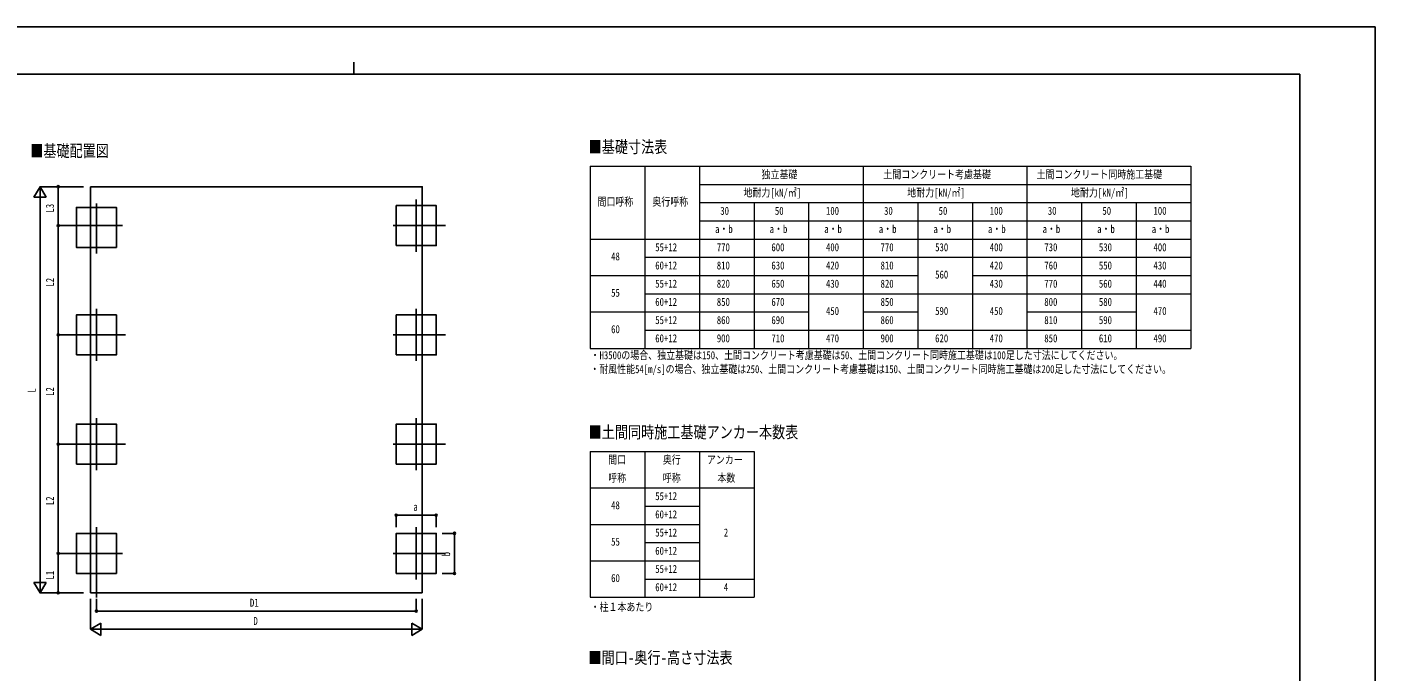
# Model space of a CAD drawing. Units: millimetres, scale not verified. Extents: x -16820 to 16820, y -11880 to 11880.
# Drawn here: x -5408 to 16820, y 1270 to 11880 of the extents above; entities that cross this region are included whole.
import ezdxf
from ezdxf.enums import TextEntityAlignment as Align

# ---------------------------------------------------------------- set-up
doc = ezdxf.new("R2010")
doc.units = ezdxf.units.MM
doc.header["$LTSCALE"] = 50
doc.layers.add('0-1_TABLE1', color=7, linetype='Continuous', lineweight=18)
for name, color, linetype in [('0-2_USER1', 3, 'Continuous'), ('0-4_YKK_12', 2, 'Continuous'), ('0-6_YKK_A1', 4, 'Continuous'), ('0-7_YKK_D', 6, 'Continuous'), ('0-8_YKK_ZWAK', 7, 'Continuous')]:
    doc.layers.add(name, color=color, linetype=linetype)
doc.styles.add('ＭＳ ゴシック', font='')
doc.styles.get('ＭＳ ゴシック').set_extended_font_data('MS Gothic')

msp = doc.modelspace()

# ---------------------------------------------------------------- linework, layer by layer
at = {"layer": '0-1_TABLE1'}
for p, q in [((3880.08, 9586), (13780.08, 9586)), ((3880.08, 9586), (3880.08, 6586)), ((4780.08, 9586), (4780.08, 6586)), ((8380.08, 9586), (8380.08, 6586)), ((11080.08, 9586), (11080.08, 6586)), ((5680.08, 9286), (13780.08, 9286)), ((5680.08, 8986), (13780.08, 8986)), ((6580.08, 8986), (6580.08, 6586)), ((7480.08, 8986), (7480.08, 6586)), ((9280.08, 8986), (9280.08, 6586)), ((10180.08, 8986), (10180.08, 6586)), ((11980.08, 8986), (11980.08, 6586)), ((12880.08, 8986), (12880.08, 6586)), ((5680.08, 8686), (13780.08, 8686)), ((4780.08, 8086), (13780.08, 8086)), ((3880.08, 7786), (9280.08, 7786)), ((10180.08, 7786), (13780.08, 7786)), ((4780.08, 7486), (13780.08, 7486)), ((3880.08, 7186), (7480.08, 7186)), ((8380.08, 7186), (9280.08, 7186)), ((11080.08, 7186), (12880.08, 7186)), ((4780.08, 6886), (13780.08, 6886)), ((3880.08, 4886), (6580.08, 4886)), ((3880.08, 4886), (3880.08, 2486)), ((4780.08, 4886), (4780.08, 2486)), ((6580.08, 4886), (6580.08, 2486)), ((3880.08, 4286), (6580.08, 4286)), ((4780.08, 3986), (5680.08, 3986)), ((3880.08, 3686), (5680.08, 3686)), ((4780.08, 3386), (5680.08, 3386)), ((3880.08, 3086), (5680.08, 3086))]:
    msp.add_line(p, q, dxfattribs=at)
for points in [[(5680.08, 9586), (5680.08, 8086), (5680.08, 7786), (5680.08, 7486), (5680.08, 7186), (5680.08, 6886), (5680.08, 6586)], [(13780.08, 9586), (13780.08, 8986), (13780.08, 6586)], [(3880.08, 8386), (4780.08, 8386), (5680.08, 8386), (13780.08, 8386)], [(3880.08, 6586), (4780.08, 6586), (13780.08, 6586)], [(5680.08, 4886), (5680.08, 2786), (5680.08, 2486)], [(4780.08, 2786), (5680.08, 2786), (6580.08, 2786)], [(3880.08, 2486), (4780.08, 2486), (5680.08, 2486), (6580.08, 2486)]]:
    msp.add_lwpolyline(points, dxfattribs=at)
at = {"layer": '0-4_YKK_12'}
for p, q in [((-4261.92, 8973.53), (-4261.92, 8147.89)), ((1011.08, 9037.89), (1011.08, 8177.89)), ((-3831.92, 8607.89), (-4691.92, 8607.89)), ((631.08, 8607.89), (1491.08, 8607.89)), ((-4261.92, 7237.89), (-4261.92, 6377.89)), ((1011.08, 7237.89), (1011.08, 6377.89)), ((-4641.92, 6807.89), (-3781.92, 6807.89)), ((631.08, 6807.89), (1491.08, 6807.89)), ((-4261.92, 5437.89), (-4261.92, 4577.89)), ((1011.08, 5437.89), (1011.08, 4577.89)), ((-4641.92, 5007.89), (-3781.92, 5007.89)), ((631.08, 5007.89), (1491.08, 5007.89)), ((-4261.92, 3637.89), (-4261.92, 2481.63)), ((1011.08, 3637.89), (1011.08, 2777.89)), ((-3831.92, 3207.89), (-4691.92, 3207.89)), ((631.08, 3207.89), (1491.08, 3207.89))]:
    msp.add_line(p, q, dxfattribs=at)
at = {"layer": '0-6_YKK_A1'}
for p, q in [((-4360.42, 9249.33), (-4360.42, 2557.89)), ((-4591.92, 3537.89), (-4591.92, 2877.89)), ((-4360.42, 2557.89), (1109.58, 2557.89))]:
    msp.add_line(p, q, dxfattribs=at)
msp.add_lwpolyline([(-4360.42, 9249.33), (1109.58, 9249.33), (1109.58, 2557.89)], dxfattribs=at)
for points in [[(-3931.92, 8247.89), (-3931.92, 8907.89), (-4591.92, 8907.89), (-4591.92, 8247.89)], [(681.08, 8277.89), (681.08, 8937.89), (1341.08, 8937.89), (1341.08, 8277.89)], [(-4591.92, 6477.89), (-4591.92, 7137.89), (-3931.92, 7137.89), (-3931.92, 6477.89)], [(681.08, 6477.89), (681.08, 7137.89), (1341.08, 7137.89), (1341.08, 6477.89)], [(-4591.92, 4677.89), (-4591.92, 5337.89), (-3931.92, 5337.89), (-3931.92, 4677.89)], [(681.08, 4677.89), (681.08, 5337.89), (1341.08, 5337.89), (1341.08, 4677.89)], [(-3931.92, 2877.89), (-3931.92, 3537.89), (-4591.92, 3537.89), (-4591.92, 2877.89)], [(681.08, 2877.89), (681.08, 3537.89), (1341.08, 3537.89), (1341.08, 2877.89)]]:
    msp.add_lwpolyline(points, close=True, dxfattribs=at)
at = {"layer": '0-7_YKK_D'}
for p, q in [((-5191.92, 9249.33), (-5291.92, 9076.13)), ((-4477.42, 9249.33), (-5192.92, 9249.33)), ((-5191.92, 9249.33), (-5091.92, 9076.13)), ((-5191.92, 9249.33), (-5191.92, 8902.92)), ((-4477.42, 9249.33), (-4892.92, 9249.33)), ((-4891.92, 8607.89), (-4891.92, 9249.33)), ((-5291.92, 9076.13), (-5091.92, 9076.13)), ((-5191.92, 2757.89), (-5191.92, 9049.33)), ((-4692.92, 8607.89), (-4892.92, 8607.89)), ((-4692.92, 8607.89), (-4892.92, 8607.89)), ((-4891.92, 6807.89), (-4891.92, 8607.89)), ((-4642.92, 6807.89), (-4892.92, 6807.89)), ((-4642.92, 6807.89), (-4892.92, 6807.89)), ((-4891.92, 5007.89), (-4891.92, 6807.89)), ((-4642.92, 5007.89), (-4892.92, 5007.89)), ((-4642.92, 5007.89), (-4892.92, 5007.89)), ((-4891.92, 3207.89), (-4891.92, 5007.89)), ((681.08, 3637.89), (681.08, 3838.89)), ((681.08, 3837.89), (1341.08, 3837.89)), ((1341.08, 3637.89), (1341.08, 3838.89)), ((1441.08, 3537.89), (1642.08, 3537.89)), ((1641.08, 2877.89), (1641.08, 3537.89)), ((-4692.92, 3207.89), (-4892.92, 3207.89)), ((-4692.92, 3207.89), (-4892.92, 3207.89)), ((-4891.92, 2557.89), (-4891.92, 3207.89)), ((-5191.92, 2557.89), (-5191.92, 2904.3)), ((-5191.92, 2557.89), (-5291.92, 2731.1)), ((-5091.92, 2731.1), (-5291.92, 2731.1)), ((-5191.92, 2557.89), (-5091.92, 2731.1)), ((1441.08, 2877.89), (1642.08, 2877.89)), ((-4477.42, 2557.89), (-5192.92, 2557.89)), ((-4477.42, 2557.89), (-4892.92, 2557.89)), ((-4360.42, 2457.89), (-4360.42, 1956.89)), ((-4261.92, 2457.89), (-4261.92, 2256.89)), ((1011.08, 2457.89), (1011.08, 2256.89)), ((1109.58, 2457.89), (1109.58, 1956.89)), ((-4261.92, 2257.89), (1011.08, 2257.89)), ((-4360.42, 1957.89), (-4187.22, 2057.89)), ((-4187.22, 1857.89), (-4187.22, 2057.89)), ((1109.58, 1957.89), (936.37, 2057.89)), ((936.37, 2057.89), (936.37, 1857.89)), ((-4360.42, 1957.89), (-4187.22, 1857.89)), ((-4360.42, 1957.89), (-4014.01, 1957.89)), ((909.58, 1957.89), (-4160.42, 1957.89)), ((1109.58, 1957.89), (763.17, 1957.89)), ((1109.58, 1957.89), (936.37, 1857.89))]:
    msp.add_line(p, q, dxfattribs=at)
for centre in [(-4891.92, 9249.33), (-4891.92, 8607.89), (-4891.92, 8607.89), (-4891.92, 6807.89), (-4891.92, 6807.89), (-4891.92, 5007.89), (-4891.92, 5007.89), (681.08, 3837.89), (1341.08, 3837.89), (1641.08, 3537.89), (-4891.92, 3207.89), (-4891.92, 3207.89), (1641.08, 2877.89), (-4891.92, 2557.89), (-4261.92, 2257.89), (1011.08, 2257.89)]:
    msp.add_circle(centre, 17, dxfattribs=at)
at = {"layer": '0-8_YKK_ZWAK'}
for p, q in [((-19.92, 11300), (-19.92, 11100)), ((15580.08, 11100), (-15619.92, 11100)), ((15580.08, 11100), (15580.08, -10100))]:
    msp.add_line(p, q, dxfattribs=at)
msp.add_lwpolyline([(-16820, -11880), (16820, -11880), (16820, 11880), (-16820, 11880)], close=True, dxfattribs=at)

# ---------------------------------------------------------------- texts
at = {"layer": '0-1_TABLE1', "style": 'ＭＳ ゴシック', "width": 0.8}
for s, p in [('独立基礎', (6703.68, 9346)), ('土間コンクリート考慮基礎', (8712.48, 9346)), ('土間コンクリート同時施工基礎', (11239.68, 9346)), ('地耐力[kN/㎡]', (6406.08, 9046)), ('地耐力[kN/㎡]', (9106.08, 9046)), ('地耐力[kN/㎡]', (11806.08, 9046)), ('間口呼称', (3998.88, 8896)), ('奥行呼称', (4903.68, 8896)), ('30', (6024.48, 8746)), ('50', (6924.48, 8746)), ('100', (7766.88, 8746)), ('30', (8724.48, 8746)), ('50', (9624.48, 8746)), ('100', (10466.88, 8746)), ('30', (11424.48, 8746)), ('50', (12324.48, 8746)), ('100', (13166.88, 8746)), ('a・b', (5938.08, 8446)), ('a・b', (6838.08, 8446)), ('a・b', (7738.08, 8446)), ('a・b', (8638.08, 8446)), ('a・b', (9538.08, 8446)), ('a・b', (10438.08, 8446)), ('a・b', (11338.08, 8446)), ('a・b', (12238.08, 8446)), ('a・b', (13138.08, 8446)), ('55+12', (4951.68, 8146)), ('770', (5966.88, 8146)), ('600', (6866.88, 8146)), ('400', (7766.88, 8146)), ('770', (8666.88, 8146)), ('530', (9566.88, 8146)), ('400', (10466.88, 8146)), ('730', (11366.88, 8146)), ('530', (12266.88, 8146)), ('400', (13166.88, 8146)), ('48', (4224.48, 7996)), ('60+12', (4951.68, 7846)), ('810', (5966.88, 7846)), ('630', (6866.88, 7846)), ('420', (7766.88, 7846)), ('810', (8666.88, 7846)), ('420', (10466.88, 7846)), ('760', (11366.88, 7846)), ('550', (12266.88, 7846)), ('430', (13166.88, 7846)), ('560', (9566.88, 7696)), ('55', (4224.48, 7396)), ('55+12', (4951.68, 7546)), ('820', (5966.88, 7546)), ('650', (6866.88, 7546)), ('430', (7766.88, 7546)), ('820', (8666.88, 7546)), ('430', (10466.88, 7546)), ('770', (11366.88, 7546)), ('560', (12266.88, 7546)), ('440', (13166.88, 7546)), ('60+12', (4951.68, 7246)), ('850', (5966.88, 7246)), ('670', (6866.88, 7246)), ('850', (8666.88, 7246)), ('800', (11366.88, 7246)), ('580', (12266.88, 7246)), ('55+12', (4951.68, 6946)), ('860', (5966.88, 6946)), ('690', (6866.88, 6946)), ('450', (7766.88, 7096)), ('860', (8666.88, 6946)), ('590', (9566.88, 7096)), ('450', (10466.88, 7096)), ('810', (11366.88, 6946)), ('590', (12266.88, 6946)), ('470', (13166.88, 7096)), ('60', (4224.48, 6796)), ('60+12', (4951.68, 6646)), ('900', (5966.88, 6646)), ('710', (6866.88, 6646)), ('470', (7766.88, 6646)), ('900', (8666.88, 6646)), ('620', (9566.88, 6646)), ('470', (10466.88, 6646)), ('850', (11366.88, 6646)), ('610', (12266.88, 6646)), ('490', (13166.88, 6646)), ('間口', (4176.48, 4646)), ('奥行', (5076.48, 4646)), ('アンカー', (5803.68, 4646)), ('呼称', (4176.48, 4346)), ('呼称', (5076.48, 4346)), ('本数', (5976.48, 4346)), ('48', (4224.48, 3896)), ('55+12', (4951.68, 4046)), ('60+12', (4951.68, 3746)), ('55+12', (4951.68, 3446)), ('2', (6082.08, 3446)), ('55', (4224.48, 3296)), ('60+12', (4951.68, 3146)), ('55+12', (4951.68, 2846)), ('60', (4224.48, 2696)), ('60+12', (4951.68, 2546)), ('4', (6082.08, 2546))]:
    msp.add_text(s, height=132, dxfattribs=at).set_placement(p, align=Align.BOTTOM_LEFT)
at = {"layer": '0-2_USER1', "style": 'ＭＳ ゴシック', "width": 0.8}
for s, height, p in [('■基礎寸法表', 197.9, (3854.6, 9746.53)), ('■基礎配置図', 197.9, (-5353.26, 9681.36)), ('・H3500の場合、独立基礎は150、土間コンクリート考慮基礎は50、土間コンクリート同時施工基礎は100足した寸法にしてください。', 132, (3885.25, 6366.9)), ('・耐風性能54[m/s]の場合、独立基礎は250、土間コンクリート考慮基礎は150、土間コンクリート同時施工基礎は200足した寸法にしてください。', 132, (3880.08, 6137.53)), ('■土間同時施工基礎アンカー本数表', 197.9, (3854.6, 5046.26)), ('・柱１本あたり', 132, (3885.25, 2219.06)), ('■間口-奥行-高さ寸法表', 197.9, (3851.28, 1332.37))]:
    msp.add_text(s, height=height, dxfattribs=at).set_placement(p, align=Align.BOTTOM_LEFT)
at = {"layer": '0-7_YKK_D', "style": 'ＭＳ ゴシック', "width": 0.8}
for s, p in [('L3', (-4923.92, 8823.01)), ('L2', (-4923.92, 7602.29)), ('L', (-5223.92, 5855.61)), ('L2', (-4923.92, 5802.29)), ('L2', (-4923.92, 4002.29)), ('b', (1609.08, 3159.89)), ('L1', (-4923.92, 2777.29))]:
    msp.add_text(s, height=132, rotation=90, dxfattribs=at).set_placement(p, align=Align.BOTTOM_LEFT)
for s, p in [('a', (963.08, 3869.89)), ('D1', (-1731.02, 2289.89)), ('D', (-1673.42, 1989.89))]:
    msp.add_text(s, height=132, dxfattribs=at).set_placement(p, align=Align.BOTTOM_LEFT)

doc.saveas('drawing.dxf')
